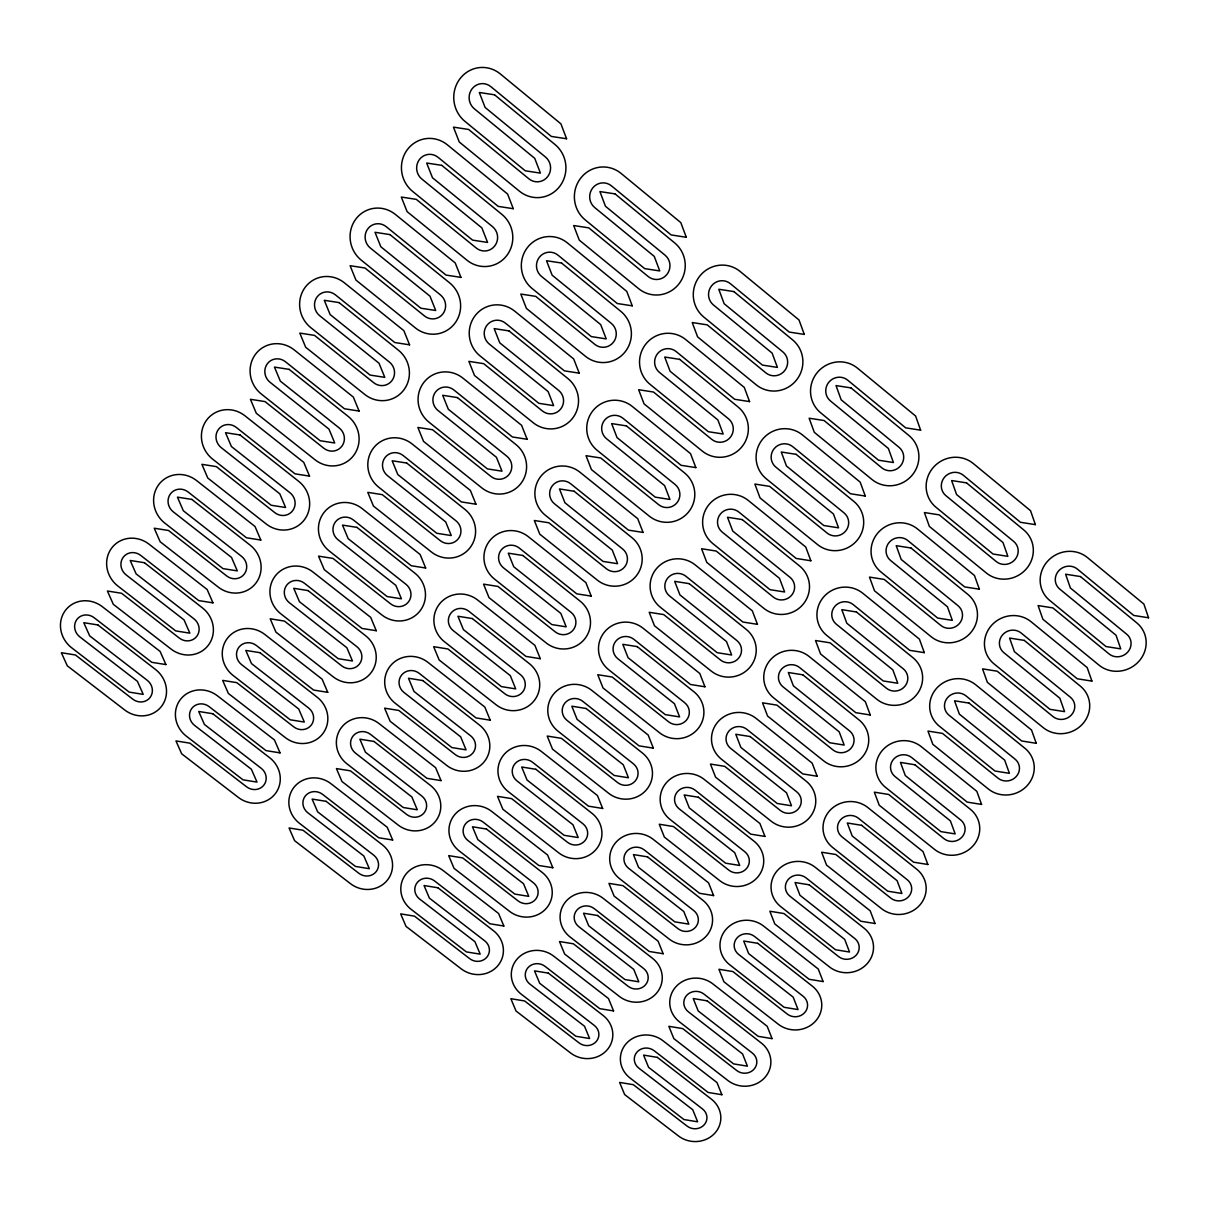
<?xml version="1.0" encoding="UTF-8"?>
<svg xmlns="http://www.w3.org/2000/svg" width="1209" height="1209" viewBox="0 0 1209 1209"><rect width="100%" height="100%" fill="white"/><g stroke="black" fill="none" stroke-linecap="round" stroke-linejoin="round"><path stroke-width="1.5" d="M494.541 94.801L479.308 92.489L485.096 107.435L545.486 157.034A13.903 13.39 88.1 0 1 547.722 176.559A13.903 13.39 88.1 0 1 528.907 178.826L468.624 129.454L453.451 127.141L459.254 141.982L519.477 191.218A29.787 28.714 88.1 0 0 559.767 186.337A29.787 28.714 88.1 0 0 555.007 144.521L494.541 94.801M566.583 138.748L551.364 136.436L490.839 86.64A14.085 13.45 86 0 0 471.948 88.982A14.085 13.45 86 0 0 474.321 108.765L534.726 158.334L540.408 173.114L525.265 170.801L464.921 121.353A30.195 28.835 86 0 1 459.828 78.933A30.195 28.835 86 0 1 500.33 73.945L560.916 123.862L566.583 138.748M441.769 165.346L426.671 163.034L432.49 177.753L492.516 226.642A13.677 13.239 80.7 0 1 494.829 245.835A13.677 13.239 80.7 0 1 476.24 248.026L416.319 199.364L401.297 197.052L407.116 211.651L466.976 260.207A29.318 28.381 80.7 0 0 506.813 255.492A29.318 28.381 80.7 0 0 501.871 214.356L441.769 165.346M615.049 193.893L599.891 191.566L605.467 206.271L665.026 255.159A13.662 13.344 -80 0 1 666.99 274.352A13.662 13.344 -80 0 1 648.205 276.529L588.768 227.851L573.686 225.539L579.277 240.123L638.654 288.679A29.273 28.593 -80 0 0 678.853 283.994A29.273 28.593 -80 0 0 674.667 242.903L615.049 193.893M513.281 208.704L498.214 206.391L438.051 157.306A13.873 13.299 80 0 0 419.387 159.573A13.873 13.299 80 0 0 421.835 179.038L481.877 227.897L487.575 242.435L472.583 240.123L412.601 191.385A29.726 28.487 80 0 1 407.342 149.659A29.726 28.487 80 0 1 447.375 144.838L507.599 194.044L513.281 208.704M686.274 237.266L671.146 234.939L611.467 185.869A13.843 13.405 -86.2 0 0 592.606 188.105A13.843 13.405 -86.2 0 0 594.707 207.555L654.281 256.414L659.736 270.937L644.684 268.625L585.186 219.887A29.666 28.729 -86.2 0 1 580.668 178.191A29.666 28.729 -86.2 0 1 621.078 173.416L680.818 222.622L686.274 237.266M389.948 234.591L375.017 232.294L380.835 246.772L440.514 294.981A13.48 13.072 71.8 0 1 442.902 313.872A13.48 13.072 71.8 0 1 424.525 315.987L364.967 267.99L350.096 265.693L355.93 280.065L415.428 327.941A28.895 28.019 71.8 0 0 454.811 323.377A28.895 28.019 71.8 0 0 449.688 282.921L389.948 234.591M561.55 263.018L546.528 260.721L552.135 275.184L611.331 323.392A13.435 13.208 -89.8 0 1 613.386 342.268A13.435 13.208 -89.8 0 1 594.828 344.369L535.738 296.371L520.807 294.059L526.414 308.416L585.443 356.292A28.774 28.306 -89.8 0 0 625.189 351.774A28.774 28.306 -89.8 0 0 620.806 311.348L561.55 263.018M733.863 291.581L718.781 289.253L724.146 303.716L782.873 351.925A13.495 13.223 -56.7 0 1 784.581 370.77A13.495 13.223 -56.7 0 1 765.841 372.856L707.235 324.858L692.228 322.546L697.608 336.888L756.154 384.764A28.91 28.351 -56.7 0 0 796.293 380.291A28.91 28.351 -56.7 0 0 792.636 339.91L733.863 291.581M460.946 277.375L446.03 275.078L386.245 226.688A13.662 13.118 73.2 0 0 367.778 228.864A13.662 13.118 73.2 0 0 370.317 248.011L429.996 296.19L435.708 310.501L420.868 308.204L361.249 260.147A29.288 28.124 73.2 0 1 355.809 219.101A29.288 28.124 73.2 0 1 395.388 214.446L455.234 262.957L460.946 277.375M632.262 305.832L617.27 303.519L557.953 255.129A13.616 13.269 85.7 0 0 539.32 257.29A13.616 13.269 85.7 0 0 541.496 276.408L600.707 324.601L606.208 338.898L591.292 336.586L532.141 288.528A29.167 28.427 85.7 0 1 527.441 247.528A29.167 28.427 85.7 0 1 567.399 242.903L626.776 291.414L632.262 305.832M804.272 334.394L789.22 332.082L730.387 283.677A13.631 13.329 -69.8 0 0 711.572 285.823A13.631 13.329 -69.8 0 0 713.416 304.94L772.143 353.119L777.402 367.415L762.426 365.088L703.759 317.03A29.212 28.563 -69.8 0 1 699.799 276.06A29.212 28.563 -69.8 0 1 740.135 271.481L799.028 319.992L804.272 334.394M339.079 302.598L324.284 300.3L330.133 314.552L389.434 362.096A13.314 12.891 62.9 0 1 391.912 380.669A13.314 12.891 62.9 0 1 373.732 382.724L314.536 335.392L299.817 333.095L305.665 347.24L364.801 394.466A28.517 27.626 62.9 0 0 403.746 390.054A28.517 27.626 62.9 0 0 398.456 350.247L339.079 302.598M509.004 330.903L494.149 328.606L499.77 342.842L558.618 390.386A13.223 13.057 71.9 0 1 560.749 408.959A13.223 13.057 71.9 0 1 542.403 410.984L483.676 363.652L468.88 361.355L474.502 375.485L533.184 422.697A28.336 27.973 71.9 0 0 572.492 418.344A28.336 27.973 71.9 0 0 567.913 378.568L509.004 330.903M679.654 359.345L664.723 357.033L670.118 371.269L728.498 418.798A13.254 13.118 -51.3 0 1 730.296 437.356A13.254 13.118 -51.3 0 1 711.769 439.366L653.51 392.033L638.639 389.721L644.049 403.836L702.263 451.063A28.396 28.094 -51.3 0 0 741.948 446.741A28.396 28.094 -51.3 0 0 738.079 406.995L679.654 359.345M851.015 387.893L836.008 385.58L841.177 399.801L899.073 447.33A13.42 13.027 -38.5 0 1 900.539 465.858A13.42 13.027 -38.5 0 1 881.845 467.853L824.054 420.52L809.123 418.208L814.307 432.323L872.037 479.535A28.744 27.928 -38.5 0 0 912.1 475.243A28.744 27.928 -38.5 0 0 908.972 435.557L851.015 387.893M409.564 344.822L394.784 342.525L335.361 294.815A13.48 12.951 66.2 0 0 317.106 296.915A13.48 12.951 66.2 0 0 319.72 315.745L379.037 363.259L384.779 377.359L370.075 375.062L310.819 327.669A28.895 27.731 66.2 0 1 305.197 287.289A28.895 27.731 66.2 0 1 344.338 282.785L403.836 330.631L409.564 344.822M579.217 373.158L564.376 370.846L505.407 323.135A13.405 13.103 74.6 0 0 486.985 325.221A13.405 13.103 74.6 0 0 489.252 344.036L548.115 391.55L553.631 405.635L538.851 403.322L480.064 355.93A28.729 28.079 74.6 0 1 475.182 315.594A28.729 28.079 74.6 0 1 514.686 311.136L573.701 358.967L579.217 373.158M749.565 401.6L734.664 399.287L676.179 351.577A13.39 13.208 -75.1 0 0 657.575 353.632A13.39 13.208 -75.1 0 0 659.51 372.448L717.889 419.961L723.178 434.016L708.338 431.704L650.019 384.311A28.684 28.306 -75.1 0 1 645.863 344.006A28.684 28.306 -75.1 0 1 685.745 339.593L744.291 387.424L749.565 401.6M920.638 430.177L905.662 427.85L847.645 380.125A13.511 13.178 -48.1 0 0 828.875 382.18A13.511 13.178 -48.1 0 0 830.462 400.965L888.373 448.479L893.436 462.533L878.535 460.206L820.684 412.813A28.94 28.23 -48.1 0 1 817.254 372.553A28.94 28.23 -48.1 0 1 857.513 368.171L915.591 416.017L920.638 430.177M289.117 369.365L274.458 367.083L280.322 381.122L339.276 428.001A13.163 12.694 55.4 0 1 341.83 446.287A13.163 12.694 55.4 0 1 323.846 448.267L265.013 401.584L250.429 399.302L256.293 413.236L315.081 459.798A28.2 27.203 55.4 0 0 353.587 455.551A28.2 27.203 55.4 0 0 348.132 416.38L289.117 369.365M457.41 397.58L442.69 395.283L448.343 409.292L506.828 456.186A13.072 12.861 53.7 0 1 509.065 474.457A13.072 12.861 53.7 0 1 490.914 476.422L432.52 429.724L417.876 427.442L423.528 441.361L481.862 487.922A28.003 27.55 53.7 0 0 520.731 483.706A28.003 27.55 53.7 0 0 515.971 444.58L457.41 397.58M626.413 425.885L611.633 423.588L617.043 437.598L675.09 484.477A13.027 12.982 -17.4 0 1 676.98 502.732A13.027 12.982 -17.4 0 1 658.663 504.682L600.737 457.984L586.017 455.687L591.458 469.591L649.324 516.167A27.928 27.807 -17.4 0 0 688.556 511.996A27.928 27.807 -17.4 0 0 684.506 472.885L626.413 425.885M796.111 454.327L781.271 452.015L786.47 466.009L844.033 512.888A13.193 12.891 -29.6 0 1 845.59 531.129A13.193 12.891 -29.6 0 1 827.107 533.048L769.634 486.366L754.869 484.053L760.068 497.957L817.48 544.518A28.275 27.626 -29.7 0 0 857.075 540.378A28.275 27.626 -29.7 0 0 853.75 501.327L796.111 454.327M966.52 482.875L951.619 480.547L956.576 494.541L1013.686 541.42A13.375 12.8 -30.5 0 1 1014.91 559.646A13.375 12.8 -30.5 0 1 996.246 561.55L939.242 514.868L924.401 512.54L929.389 526.429L986.332 572.99A28.653 27.429 -30.5 0 0 1026.305 568.895A28.653 27.429 -30.5 0 0 1023.691 529.874L966.52 482.875M359.088 411.06L344.459 408.763L285.384 361.703A13.329 12.755 59.9 0 0 267.34 363.743A13.329 12.755 59.9 0 0 270.03 382.271L328.984 429.135L334.742 443.008L320.173 440.726L261.28 393.983A28.548 27.323 59.9 0 1 255.507 354.252A28.548 27.323 59.9 0 1 294.21 349.9L353.345 397.081L359.088 411.06M527.124 439.275L512.42 436.978L453.813 389.918A13.239 12.921 62.6 0 0 435.588 391.928A13.239 12.921 62.6 0 0 437.945 410.44L496.446 457.304L501.992 471.178L487.363 468.88L428.923 422.122A28.366 27.686 62.6 0 1 423.845 382.437A28.366 27.686 62.6 0 1 462.911 378.13L521.593 425.311L527.124 439.275M695.84 467.611L681.075 465.299L622.922 418.238A13.163 13.072 82.8 0 0 604.53 420.233A13.163 13.072 82.8 0 0 606.555 438.731L664.602 485.595L669.922 499.453L655.233 497.141L597.246 450.398A28.185 28.019 82.8 0 1 592.894 410.743A28.185 28.019 82.8 0 1 632.322 406.481L690.535 453.647L695.84 467.611M865.266 496.053L850.441 493.74L792.756 446.68A13.269 13.042 -40.1 0 0 774.183 448.66A13.269 13.042 -40.1 0 0 775.876 467.142L833.454 513.991L838.547 527.834L823.797 525.522L766.264 478.779A28.442 27.958 -40.1 0 1 762.637 439.169A28.442 27.958 -40.1 0 1 802.444 434.938L860.173 482.119L865.266 496.053M1035.388 524.63L1020.487 522.303L963.286 475.243A13.435 12.967 -35.5 0 0 944.546 477.192A13.435 12.967 -35.5 0 0 945.891 495.66L1003.002 542.524L1007.868 556.352L993.042 554.024L935.993 507.281A28.804 27.777 -35.5 0 1 933.091 467.702A28.804 27.777 -35.5 0 1 973.26 463.515L1030.536 510.697L1035.388 524.63M240.032 434.968L225.524 432.686L231.403 446.514L289.994 492.758A13.027 12.483 49.7 0 1 292.623 510.757A13.027 12.483 49.7 0 1 274.836 512.661L216.351 466.614L201.903 464.332L207.797 478.054L266.222 523.996A27.913 26.764 49.8 0 0 304.305 519.885A27.913 26.764 49.8 0 0 298.699 481.333L240.032 434.968M406.738 463.047L392.154 460.765L397.821 474.563L455.974 520.822A12.936 12.649 44 0 1 458.287 538.806A12.936 12.649 44 0 1 440.333 540.695L382.286 494.647L367.778 492.35L373.445 506.057L431.432 551.999A27.731 27.097 44 0 0 469.878 547.934A27.731 27.097 44 0 0 464.951 509.412L406.738 463.047M574.124 491.247L559.48 488.95L564.935 502.748L622.635 548.992A12.906 12.77 15.9 0 1 624.615 566.961A12.906 12.77 15.9 0 1 606.495 568.834L548.901 522.787L534.333 520.49L539.788 534.182L597.322 580.124A27.641 27.354 15.9 0 0 636.115 576.088A27.641 27.354 15.9 0 0 631.884 537.612L574.124 491.247M742.205 519.568L727.501 517.256L732.73 531.038L789.961 577.282A13.012 12.74 -17.5 0 1 791.623 595.236A13.012 12.74 -17.5 0 1 773.337 597.095L716.196 551.047L701.568 548.735L706.797 562.412L763.876 608.354A27.883 27.293 -17.5 0 0 803.048 604.364A27.883 27.293 -17.5 0 0 799.512 565.918L742.205 519.568M910.981 547.994L896.217 545.682L901.204 559.45L957.996 605.694A13.163 12.649 -24.3 0 1 959.326 623.617A13.163 12.649 -24.3 0 1 940.874 625.461L884.187 579.413L869.483 577.101L874.5 590.778L931.126 636.705A28.215 27.127 -24.3 0 0 970.646 632.76A28.215 27.127 -24.3 0 0 967.82 594.36L910.981 547.994M1080.453 576.557L1065.613 574.215L1070.388 587.982L1126.712 634.226A13.344 12.574 -26.5 0 1 1127.71 652.135A13.344 12.574 -26.5 0 1 1109.091 653.948L1052.858 607.9L1038.093 605.573L1042.883 619.235L1099.057 665.177A28.578 26.946 -26.5 0 0 1138.938 661.263A28.578 26.946 -26.5 0 0 1136.823 622.907L1080.453 576.557M309.519 476.119L295.026 473.837L236.314 427.427A13.178 12.558 54.5 0 0 218.451 429.376A13.178 12.558 54.5 0 0 221.217 447.632L279.823 493.846L285.596 507.508L271.164 505.241L212.633 459.118A28.23 26.9 54.5 0 1 206.694 420.022A28.23 26.9 54.5 0 1 244.974 415.82L303.746 462.352L309.519 476.119M475.953 504.213L461.4 501.931L403.126 455.506A13.087 12.725 53.1 0 0 385.112 457.455A13.087 12.725 53.1 0 0 387.545 475.681L445.698 521.91L451.259 535.557L436.766 533.275L378.674 487.151A28.049 27.263 53.1 0 1 373.445 448.086A28.049 27.263 53.1 0 1 412.073 443.93L470.392 490.461L475.953 504.213M643.067 532.428L628.438 530.131L570.633 483.721A12.997 12.876 44.8 0 0 552.437 485.64A12.997 12.876 44.8 0 0 554.553 503.851L612.268 550.065L617.603 563.711L603.049 561.414L545.41 515.306A27.867 27.611 44.8 0 1 540.876 476.286A27.867 27.611 44.8 0 1 579.867 472.16L637.732 518.691L643.067 532.428M810.861 560.764L796.187 558.452L738.835 512.042A13.057 12.906 -22.7 0 0 720.473 513.946A13.057 12.906 -22.7 0 0 722.257 532.126L779.503 578.355L784.626 591.987L770.012 589.675L712.811 543.566A27.988 27.656 -22.7 0 1 708.988 504.576A27.988 27.656 -22.7 0 1 748.341 500.496L805.753 547.027L810.861 560.764M979.366 589.206L964.616 586.894L907.717 540.468A13.223 12.815 -28.4 0 0 889.189 542.373A13.223 12.815 -28.4 0 0 890.64 560.538L947.433 606.752L952.329 620.368L937.655 618.056L880.923 571.948A28.351 27.475 -28.4 0 1 877.81 533.003A28.351 27.475 -28.4 0 1 917.525 528.968L974.469 575.499L979.366 589.206M1148.55 617.784L1133.74 615.441L1077.31 569.031A13.405 12.725 -29.5 0 0 1058.616 570.905A13.405 12.725 -29.5 0 0 1059.719 589.055L1116.058 635.269L1120.728 648.87L1105.993 646.543L1049.714 600.435A28.714 27.278 -29.5 0 1 1047.311 561.535A28.714 27.278 -29.5 0 1 1087.405 557.545L1143.895 604.062L1148.55 617.784M191.823 499.408L177.436 497.141L183.33 510.742L241.588 556.367A12.891 12.286 45.6 0 1 244.278 574.094A12.891 12.286 45.6 0 1 226.688 575.937L168.55 530.494L154.238 528.227L160.147 541.738L218.225 587.075A27.641 26.311 45.6 0 0 255.9 583.101A27.641 26.311 45.6 0 0 250.127 545.138L191.823 499.408M356.957 527.381L342.51 525.099L348.192 538.685L405.997 584.325A12.831 12.422 39 0 1 408.385 602.022A12.831 12.422 39 0 1 390.643 603.85L332.928 558.407L318.556 556.14L324.254 569.635L381.893 614.958A27.49 26.628 39 0 0 419.916 611.029A27.49 26.628 39 0 0 414.823 573.111L356.957 527.381M522.772 555.46L508.264 553.163L513.734 566.749L571.086 612.374A12.785 12.543 21.2 0 1 573.157 630.055A12.785 12.543 21.2 0 1 555.248 631.869L497.987 586.441L483.555 584.143L489.025 597.639L546.226 642.961A27.399 26.87 21.2 0 0 584.597 639.062A27.399 26.87 21.2 0 0 580.184 601.19L522.772 555.46M689.251 583.66L674.682 581.348L679.942 594.934L736.855 640.543A12.846 12.558 -5.3 0 1 738.593 658.21A12.846 12.558 -5.3 0 1 720.519 660.008L663.696 614.58L649.203 612.283L654.462 625.748L711.224 671.071A27.535 26.9 -5.3 0 0 749.958 667.217A27.535 26.9 -5.3 0 0 746.225 629.39L689.251 583.66M856.425 611.966L841.796 609.653L846.814 623.224L903.289 668.834A12.982 12.498 -17.3 0 1 904.71 686.485A12.982 12.498 -17.3 0 1 886.469 688.253L830.099 642.825L815.531 640.513L820.579 653.978L876.888 699.301A27.837 26.779 -17.3 0 0 915.969 695.492A27.837 26.779 -17.3 0 0 912.946 657.696L856.425 611.966M1024.28 640.392L1009.575 638.065L1014.396 651.621L1070.403 697.245A13.148 12.422 -21.9 0 1 1071.491 714.867A13.148 12.422 -21.9 0 1 1053.084 716.62L997.168 671.191L982.554 668.879L987.375 682.329L1043.231 727.637A28.17 26.613 -21.9 0 0 1082.675 723.874A28.17 26.613 -21.9 0 0 1080.332 686.123L1024.28 640.392M260.812 540.045L246.455 537.763L188.09 491.972A13.042 12.362 50.2 0 0 170.439 493.877A13.042 12.362 50.2 0 0 173.265 511.83L231.508 557.425L237.312 570.89L223.015 568.623L164.832 523.119A27.943 26.477 50.2 0 1 158.742 484.628A27.943 26.477 50.2 0 1 196.599 480.577L255.023 526.489L260.812 540.045M425.674 568.018L411.256 565.736L353.345 519.946A12.951 12.513 46.8 0 0 335.513 521.82A12.951 12.513 46.8 0 0 338.021 539.758L395.842 585.368L401.418 598.818L387.076 596.536L329.316 551.032A27.762 26.81 46.8 0 1 323.921 512.586A27.762 26.81 46.8 0 1 362.126 508.581L420.112 554.478L425.674 568.018M591.216 596.113L576.738 593.831L519.265 548.04A12.891 12.649 35.7 0 0 501.282 549.899A12.891 12.649 35.7 0 0 503.473 567.807L560.84 613.416L566.205 626.851L551.788 624.554L494.481 579.066A27.611 27.127 35.7 0 1 489.766 540.665A27.611 27.127 35.7 0 1 528.333 536.69L585.866 582.587L591.216 596.113M757.438 624.328L742.9 622.031L685.866 576.24A12.906 12.725 -1.3 0 0 667.716 578.083A12.906 12.725 -1.3 0 0 669.574 595.977L726.503 641.571L731.657 655.006L717.179 652.694L660.31 607.205A27.641 27.263 -1.3 0 1 656.291 568.85A27.641 27.263 -1.3 0 1 695.205 564.905L752.3 610.802L757.438 624.328M924.326 652.648L909.727 650.336L853.146 604.56A13.042 12.664 -19.5 0 0 834.83 606.374A13.042 12.664 -19.5 0 0 836.371 624.252L892.846 669.846L897.773 683.266L883.235 680.954L826.82 635.466A27.943 27.142 -19.5 0 1 823.495 597.14A27.943 27.142 -19.5 0 1 862.773 593.241L919.414 639.138L924.326 652.648M1091.908 681.09L1077.234 678.778L1021.121 632.987A13.208 12.589 -24.3 0 0 1002.624 634.801A13.208 12.589 -24.3 0 0 1003.833 652.648L1059.87 698.243L1064.57 711.648L1049.971 709.32L994.01 663.847A28.291 26.961 -24.3 0 1 991.395 625.567A28.291 26.961 -24.3 0 1 1031.035 621.698L1087.208 667.595L1091.908 681.09M144.445 562.729L130.194 560.462L136.103 573.867L194.014 618.887A12.785 12.075 42.6 0 1 196.78 636.327A12.785 12.075 42.6 0 1 179.37 638.11L121.58 593.271L107.405 591.02L113.314 604.319L171.043 649.052A27.384 25.873 42.6 0 0 208.326 645.228A27.384 25.873 42.6 0 0 202.402 607.855L144.445 562.729M308.038 590.581L293.742 588.299L299.439 601.689L356.897 646.709A12.71 12.211 36.2 0 1 359.36 664.134A12.71 12.211 36.2 0 1 341.799 665.902L284.447 621.078L270.196 618.796L275.909 632.095L333.216 676.828A27.248 26.16 36.2 0 0 370.815 673.035A27.248 26.16 36.2 0 0 365.571 635.707L308.038 590.581M472.296 618.54L457.939 616.258L463.425 629.632L520.459 674.652A12.679 12.317 23.1 0 1 522.605 692.062A12.679 12.317 23.1 0 1 504.878 693.8L447.95 648.976L433.653 646.694L439.154 659.978L496.022 704.711A27.172 26.386 23.1 0 0 533.97 700.948A27.172 26.386 23.1 0 0 529.391 663.665L472.296 618.54M637.219 646.619L622.801 644.321L628.076 657.696L684.672 702.701A12.71 12.362 3.6 0 1 686.5 720.096A12.71 12.362 3.6 0 1 668.622 721.818L612.117 676.995L597.76 674.713L603.049 687.981L659.479 732.699A27.248 26.477 3.6 0 0 697.789 728.982A27.248 26.477 3.6 0 0 693.875 691.729L637.219 646.619M802.821 674.803L788.328 672.506L793.391 685.866L849.534 730.871A12.831 12.332 -10.3 0 1 851.06 748.235A12.831 12.332 -10.3 0 1 833.016 749.943L776.949 705.134L762.531 702.822L767.609 716.091L823.601 760.809A27.475 26.417 -10.3 0 0 862.259 757.121A27.475 26.417 -10.3 0 0 859.025 719.914L802.821 674.803M969.089 703.109L954.536 700.797L959.372 714.141L1015.076 759.146A12.967 12.271 -17 0 1 1016.27 776.495A12.967 12.271 -17 0 1 998.06 778.188L942.461 733.379L927.968 731.067L932.819 744.306L988.388 789.024A27.792 26.281 -17 0 0 1027.393 785.382A27.792 26.281 -17 0 0 1024.839 748.22L969.089 703.109M212.95 602.853L198.729 600.586L140.712 555.399A12.921 12.15 46.8 0 0 123.242 557.228A12.921 12.15 46.8 0 0 126.144 574.91L184.055 619.9L189.858 633.168L175.698 630.902L117.847 586.002A27.671 26.039 46.8 0 1 111.636 548.115A27.671 26.039 46.8 0 1 149.07 544.201L207.147 589.493L212.95 602.853M376.286 630.72L362.005 628.438L304.426 583.252A12.831 12.302 42.5 0 0 286.79 585.065A12.831 12.302 42.5 0 0 289.374 602.732L346.862 647.722L352.454 660.975L338.233 658.693L280.82 613.809A27.505 26.356 42.5 0 1 275.259 575.952A27.505 26.356 42.5 0 1 313.055 572.084L370.695 617.376L376.286 630.72M540.287 658.693L525.945 656.411L468.79 611.225A12.77 12.438 32.6 0 0 451.002 613.023A12.77 12.438 32.6 0 0 453.269 630.66L510.319 675.65L515.699 688.888L501.418 686.606L444.444 641.722A27.384 26.643 32.7 0 1 439.562 603.911A27.384 26.643 32.7 0 1 477.706 600.072L534.907 645.364L540.287 658.693M704.938 686.788L690.535 684.49L633.833 639.304A12.77 12.513 10.1 0 0 615.88 641.087A12.77 12.513 10.1 0 0 617.829 658.709L674.426 703.698L679.609 716.922L665.267 714.625L608.716 669.741A27.369 26.81 10.1 0 1 604.53 631.975A27.369 26.81 10.1 0 1 643.007 628.181L699.769 673.458L704.938 686.788M870.268 714.987L855.791 712.675L799.542 667.504A12.876 12.498 -10.1 0 0 781.422 669.272A12.876 12.498 -10.1 0 0 783.054 686.863L839.212 731.853L844.169 745.061L829.782 742.764L773.669 697.88A27.58 26.764 -10.1 0 1 770.148 660.159A27.58 26.764 -10.1 0 1 809.002 656.396L865.312 701.673L870.268 714.987M1036.264 743.308L1021.726 740.981L965.915 695.81A13.012 12.422 -18.5 0 0 947.629 697.563A13.012 12.422 -18.5 0 0 948.944 715.139L1004.664 760.113L1009.409 773.322L994.947 771.01L939.287 726.125A27.898 26.628 -18.5 0 1 936.461 688.45A27.898 26.628 -18.5 0 1 975.663 684.732L1031.519 730.009L1036.264 743.308M97.899 624.947L83.784 622.695L89.693 635.889L147.256 680.319A12.664 11.878 40.3 0 1 150.082 697.502A12.664 11.878 40.3 0 1 132.869 699.225L75.426 654.976L61.372 652.724L67.296 665.827L124.693 709.97A27.142 25.434 40.3 0 0 161.568 706.283A27.142 25.434 40.3 0 0 155.508 669.484L97.899 624.947M259.98 652.679L245.805 650.412L251.517 663.605L308.658 708.036A12.604 11.999 34.3 0 1 311.181 725.188A12.604 11.999 34.3 0 1 293.802 726.896L236.783 682.647L222.668 680.395L228.395 693.482L285.369 737.626A27.021 25.706 34.4 0 0 322.576 733.969A27.021 25.706 34.4 0 0 317.166 697.215L259.98 652.679M422.712 680.531L408.476 678.249L413.992 691.427L470.694 735.858A12.574 12.105 24 0 1 472.915 752.995A12.574 12.105 24 0 1 455.385 754.673L398.789 710.439L384.613 708.172L390.129 721.259L446.68 765.388A26.946 25.933 24 0 0 484.22 761.761A26.946 25.933 24 0 0 479.474 725.052L422.712 680.531M586.108 708.489L571.812 706.192L577.101 719.37L633.38 763.786A12.589 12.15 9.2 0 1 635.299 780.908A12.589 12.15 9.2 0 1 617.603 782.571L561.429 738.336L547.209 736.054L552.513 749.127L608.626 793.255A26.991 26.039 9.2 0 0 646.528 789.673A26.991 26.039 9.2 0 0 642.432 753.011L586.108 708.489M750.154 736.553L735.797 734.256L740.875 747.419L796.731 791.835A12.679 12.15 -4 0 1 798.333 808.927A12.679 12.15 -4 0 1 780.485 810.574L724.735 766.355L710.454 764.058L715.547 777.115L771.236 821.243A27.172 26.039 -4 0 0 809.471 817.707A27.172 26.039 -4 0 0 806.04 781.074L750.154 736.553M914.85 764.738L900.448 762.426L905.314 775.574L960.717 819.989A12.8 12.105 -12.2 0 1 962.001 837.066A12.8 12.105 -12.2 0 1 944.002 838.698L888.691 794.464L874.349 792.167L879.23 805.224L934.481 849.338A27.429 25.933 -12.2 0 0 973.064 845.832A27.429 25.933 -12.2 0 0 970.313 809.244L914.85 764.738M165.92 664.572L151.82 662.32L94.166 617.723A12.8 11.954 44.1 0 0 76.877 619.492A12.8 11.954 44.1 0 0 79.839 636.901L137.403 681.302L143.221 694.374L129.197 692.107L71.694 647.812A27.414 25.616 44.1 0 1 65.331 610.5A27.414 25.616 44.1 0 1 102.372 606.722L160.102 651.424L165.92 664.572M327.745 692.319L313.599 690.052L256.353 645.47A12.725 12.09 39.7 0 0 238.914 647.223A12.725 12.09 39.7 0 0 241.573 664.602L298.714 709.003L304.32 722.06L290.236 719.793L233.156 675.499A27.263 25.903 39.7 0 1 227.458 638.231A27.263 25.903 39.7 0 1 264.847 634.483L322.138 679.186L327.745 692.319M490.219 720.186L476.014 717.904L419.206 673.322A12.664 12.211 31.1 0 0 401.6 675.06A12.664 12.211 31.1 0 0 403.942 692.425L460.659 736.825L466.069 749.852L451.924 747.585L395.267 703.29A27.157 26.175 31.1 0 1 390.22 666.068A27.157 26.175 31.1 0 1 427.956 662.366L484.824 707.053L490.219 720.186M653.359 748.144L639.077 745.862L582.708 701.28A12.664 12.302 15.4 0 0 564.935 703.003A12.664 12.302 15.4 0 0 566.976 720.352L623.255 764.738L628.453 777.765L614.248 775.483L558.029 731.188A27.127 26.356 15.4 0 1 553.662 694.011A27.127 26.356 15.4 0 1 591.73 690.339L648.16 735.027L653.359 748.144M817.133 776.223L802.806 773.926L746.86 729.359A12.725 12.302 -2.1 0 0 728.936 731.052A12.725 12.302 -2.1 0 0 730.659 748.386L786.515 792.772L791.502 805.783L777.236 803.486L721.441 759.207A27.278 26.371 -2.1 0 1 717.738 722.06A27.278 26.371 -2.1 0 1 756.154 718.448L812.161 763.121L817.133 776.223M981.572 804.423L967.185 802.111L911.677 757.544A12.846 12.271 -12.6 0 0 893.602 759.222A12.846 12.271 -12.6 0 0 894.992 776.526L950.41 820.911L955.186 833.923L940.874 831.611L885.502 787.331A27.535 26.281 -12.6 0 1 882.479 750.245A27.535 26.281 -12.6 0 1 921.258 746.648L976.812 791.321L981.572 804.423M212.739 713.718L198.699 711.466L204.427 724.463L261.22 768.304A12.498 11.788 33.1 0 1 263.819 785.2A12.498 11.788 33.1 0 1 246.636 786.847L189.934 743.172L175.955 740.921L181.698 753.827L238.324 797.396A26.794 25.268 33.1 0 0 275.153 793.86A26.794 25.268 33.1 0 0 269.592 757.665L212.739 713.718M373.974 741.449L359.874 739.183L365.405 752.164L421.79 796.006A12.468 11.894 24.6 0 1 424.087 812.886A12.468 11.894 24.6 0 1 406.738 814.503L350.459 770.843L336.419 768.576L341.951 781.482L398.169 825.037A26.734 25.48 24.6 0 0 435.331 821.546A26.734 25.48 24.6 0 0 430.419 785.382L373.974 741.449M535.859 769.287L521.699 767.005L527.018 779.986L582.98 823.813A12.483 11.954 12.9 0 1 584.975 840.678A12.483 11.954 12.9 0 1 567.474 842.28L511.619 798.62L497.519 796.353L502.853 809.229L558.649 852.783A26.749 25.616 12.9 0 0 596.143 849.338A26.749 25.616 12.9 0 0 591.881 813.219L535.859 769.287M698.394 797.23L684.173 794.948L689.281 807.899L744.82 851.74A12.543 11.969 1.1 0 1 746.497 868.576A12.543 11.969 1.1 0 1 728.846 870.163L673.413 826.518L659.253 824.236L664.376 837.096L719.763 880.651A26.885 25.631 1.1 0 0 757.59 877.235A26.885 25.631 1.1 0 0 753.978 841.162L698.394 797.23M861.564 825.294L847.297 822.997L852.194 835.948L907.294 879.774A12.649 11.939 -7.6 0 1 908.669 896.594A12.649 11.939 -7.6 0 1 890.867 898.166L835.857 854.506L821.636 852.224L826.548 865.085L881.512 908.624A27.112 25.57 -7.6 0 0 919.671 905.239A27.112 25.57 -7.6 0 0 916.724 869.211L861.564 825.294M280.05 752.875L266.025 750.608L209.112 706.615A12.619 11.878 37.6 0 0 191.853 708.308A12.619 11.878 37.6 0 0 194.589 725.415L251.381 769.241L257.018 782.102L243.054 779.85L186.307 736.13A27.036 25.465 37.6 0 1 180.458 699.437A27.036 25.465 37.6 0 1 217.454 695.825L274.428 739.923L280.05 752.875M441.028 780.606L426.958 778.339L370.468 734.347A12.558 11.999 30.2 0 0 353.058 736.024A12.558 11.999 30.2 0 0 355.476 753.116L411.861 796.943L417.286 809.788L403.277 807.521L346.938 763.801A26.93 25.721 30.2 0 1 341.739 727.153A26.93 25.721 30.2 0 1 379.067 723.571L435.618 767.67L441.028 780.606M602.656 808.458L588.526 806.176L532.459 762.184A12.558 12.09 18.2 0 0 514.883 763.846A12.558 12.09 18.2 0 0 516.999 780.923L572.96 824.734L578.189 837.565L564.119 835.298L508.203 791.578A26.9 25.903 18.2 0 1 503.669 754.975A26.9 25.903 18.2 0 1 541.33 751.439L597.442 795.537L602.656 808.458M764.934 836.416L750.729 834.134L695.099 790.142A12.604 12.12 3.9 0 0 677.372 791.774A12.604 12.12 3.9 0 0 679.171 808.836L734.709 852.647L739.727 865.463L725.596 863.181L670.103 819.475A26.991 25.963 3.9 0 1 666.235 782.903A26.991 25.963 3.9 0 1 704.227 779.412L759.917 823.51L764.934 836.416M927.847 864.495L913.581 862.183L858.375 818.206A12.694 12.09 -7.1 0 0 840.497 819.823A12.694 12.09 -7.1 0 0 841.993 836.87L897.093 880.666L901.914 893.481L887.723 891.184L832.653 847.479A27.203 25.903 -7.1 0 1 829.45 810.952A27.203 25.903 -7.1 0 1 867.79 807.506L923.041 851.589L927.847 864.495M326.082 801.325L312.103 799.058L317.65 811.859L373.702 855.141A12.377 11.682 24.9 0 1 376.075 871.765A12.377 11.682 24.9 0 1 358.907 873.321L302.96 830.22L289.042 827.969L294.603 840.678L350.489 883.673A26.507 25.041 24.9 0 0 387.258 880.303A26.507 25.041 24.9 0 0 382.195 844.698L326.082 801.325M486.486 829.042L472.462 826.775L477.797 839.56L533.441 882.827A12.377 11.758 15.4 0 1 535.511 899.436A12.377 11.758 15.4 0 1 518.193 900.977L462.654 857.891L448.69 855.624L454.025 868.319L509.518 911.314A26.522 25.177 15.4 0 0 546.604 907.974A26.522 25.177 15.4 0 0 542.176 872.414L486.486 829.042M647.525 856.864L633.44 854.582L638.564 867.367L693.8 910.619A12.422 11.773 5.1 0 1 695.568 927.212A12.422 11.773 5.1 0 1 678.098 928.739L622.967 885.653L608.943 883.371L614.096 896.065L669.166 939.045A26.628 25.238 5.1 0 0 706.585 935.751A26.628 25.238 5.1 0 0 702.807 900.221L647.525 856.864M809.199 884.807L795.054 882.51L799.98 895.28L854.778 938.532A12.513 11.758 -3.5 0 1 856.259 955.095A12.513 11.758 -3.5 0 1 838.638 956.606L783.916 913.536L769.846 911.238L774.788 923.918L829.434 966.898A26.81 25.208 -3.5 0 0 867.185 963.649A26.81 25.208 -3.5 0 0 864.057 928.164L809.199 884.807M392.668 840.013L378.719 837.761L322.561 794.328A12.468 11.788 29.6 0 0 305.333 795.945A12.468 11.788 29.6 0 0 307.827 812.78L363.879 856.032L369.334 868.697L355.446 866.43L299.439 823.284A26.704 25.268 29.6 0 1 294.089 787.18A26.704 25.268 29.6 0 1 331.009 783.734L387.243 827.273L392.668 840.013M552.83 867.745L538.821 865.478L483.071 822.044A12.453 11.878 19.9 0 0 465.692 823.646A12.453 11.878 19.9 0 0 467.883 840.467L523.527 883.719L528.771 896.353L514.822 894.086L459.224 850.94A26.674 25.449 19.9 0 1 454.524 814.896A26.674 25.449 19.9 0 1 491.791 811.481L547.586 855.005L552.83 867.745M713.612 895.582L699.543 893.3L644.216 849.882A12.483 11.924 8.2 0 0 626.685 851.453A12.483 11.924 8.2 0 0 628.559 868.258L683.795 911.495L688.843 924.129L674.834 921.862L619.658 878.716A26.734 25.54 8.2 0 1 615.608 842.703A26.734 25.54 8.2 0 1 653.192 839.333L708.58 882.857L713.612 895.582M875.029 923.525L860.899 921.243L805.995 877.825A12.558 11.909 -2.2 0 0 788.298 879.381A12.558 11.909 -2.2 0 0 789.885 896.171L844.698 939.393L849.534 952.027L835.479 949.73L780.712 906.599A26.915 25.525 -2.2 0 1 777.311 870.631A26.915 25.525 -2.2 0 1 815.244 867.306L870.208 910.815L875.029 923.525M437.945 887.784L424.042 885.532L429.391 898.121L484.733 940.844A12.271 11.546 17.1 0 1 486.864 957.196A12.271 11.546 17.1 0 1 469.742 958.692L414.506 916.15L400.663 913.883L406.028 926.396L461.218 968.847A26.296 24.754 17.1 0 0 497.912 965.628A26.296 24.754 17.1 0 0 493.332 930.598L437.945 887.784M597.518 915.485L583.554 913.218L588.707 925.807L643.641 968.515A12.302 11.591 8.2 0 1 645.485 984.851A12.302 11.591 8.2 0 1 628.196 986.332L573.383 943.791L559.48 941.524L564.648 954.022L619.416 996.458A26.371 24.83 8.2 0 0 656.442 993.284A26.371 24.83 8.2 0 0 652.482 958.299L597.518 915.485M757.711 943.307L743.701 941.025L748.658 953.599L803.169 996.307A12.377 11.591 0.1 0 1 804.71 1012.613A12.377 11.591 0.1 0 1 787.286 1014.079L732.866 971.552L718.917 969.27L723.889 981.753L778.248 1024.189A26.538 24.83 0.1 0 0 815.591 1021.061A26.538 24.83 0.1 0 0 812.282 986.106L757.711 943.307M503.836 926.018L489.962 923.767L434.515 880.893A12.347 11.667 21.1 0 0 417.317 882.434A12.347 11.667 21.1 0 0 419.583 898.997L474.925 941.69L480.185 954.158L466.372 951.906L411.09 909.304A26.462 25.011 21.1 0 1 406.224 873.79A26.462 25.011 21.1 0 1 443.099 870.51L498.576 913.475L503.836 926.018M663.167 953.735L649.218 951.468L594.208 908.609A12.362 11.727 11.3 0 0 576.844 910.135A12.362 11.727 11.3 0 0 578.809 926.683L633.743 969.361L638.805 981.814L624.932 979.547L570.059 936.96A26.507 25.117 11.3 0 1 565.842 901.491A26.507 25.117 11.3 0 1 603.034 898.242L658.104 941.191L663.167 953.735M823.117 981.557L809.123 979.275L754.507 936.431A12.438 11.727 1.8 0 0 737.006 937.927A12.438 11.727 1.8 0 0 738.669 954.46L793.18 997.138L798.046 1009.575L784.112 1007.293L729.662 964.722A26.643 25.132 1.8 0 1 726.08 929.298A26.643 25.132 1.8 0 1 763.604 926.079L818.266 969.029L823.117 981.557M548.357 973.124L534.514 970.872L539.698 983.28L594.314 1025.444A12.196 11.395 10.6 0 1 596.249 1041.523A12.196 11.395 10.6 0 1 579.141 1042.944L524.615 1000.961L510.848 998.694L516.031 1011.011L570.497 1052.918A26.145 24.422 10.6 0 0 607.13 1049.865A26.145 24.422 10.6 0 0 603.019 1015.394L548.357 973.124M707.114 1000.825L693.225 998.543L698.197 1010.951L752.406 1053.099A12.256 11.41 3.2 0 1 754.038 1069.179A12.256 11.41 3.2 0 1 736.795 1070.57L682.677 1028.587L668.849 1026.32L673.836 1038.622L727.909 1080.514A26.266 24.452 3.2 0 0 764.859 1077.506A26.266 24.452 3.2 0 0 761.368 1043.065L707.114 1000.825M613.567 1010.92L599.755 1008.654L545.032 966.339A12.256 11.531 13.6 0 0 527.865 967.804A12.256 11.531 13.6 0 0 529.905 984.111L584.521 1026.245L589.614 1038.531L575.862 1036.264L521.291 994.221A26.266 24.709 13.6 0 1 516.908 959.281A26.266 24.709 13.6 0 1 553.707 956.153L608.49 998.558L613.567 1010.92M772.067 1038.622L758.209 1036.34L703.895 994.04A12.317 11.546 5.1 0 0 686.576 995.491A12.317 11.546 5.1 0 0 688.314 1011.767L742.538 1053.9L747.419 1066.172L733.621 1063.89L679.458 1021.862A26.386 24.739 5.1 0 1 675.695 986.967A26.386 24.739 5.1 0 1 712.826 983.869L767.186 1026.275L772.067 1038.622M657.348 1057.376L643.581 1055.109L648.583 1067.32L702.505 1108.955A12.15 11.229 5.7 0 1 704.212 1124.793A12.15 11.229 5.7 0 1 687.135 1126.138L633.32 1084.685L619.612 1082.418L624.63 1094.553L678.4 1135.916A26.024 24.074 5.7 0 0 714.972 1133.014A26.024 24.074 5.7 0 0 711.315 1099.087L657.348 1057.376M721.879 1094.719L708.142 1092.452L654.114 1050.697A12.196 11.365 7.7 0 0 636.977 1052.087A12.196 11.365 7.7 0 0 638.805 1068.121L692.727 1109.726L697.638 1121.816L683.962 1119.549L630.085 1078.035A26.145 24.346 7.7 0 1 626.171 1043.669A26.145 24.346 7.7 0 1 662.91 1040.692L716.982 1082.554L721.879 1094.719"/></g></svg>
